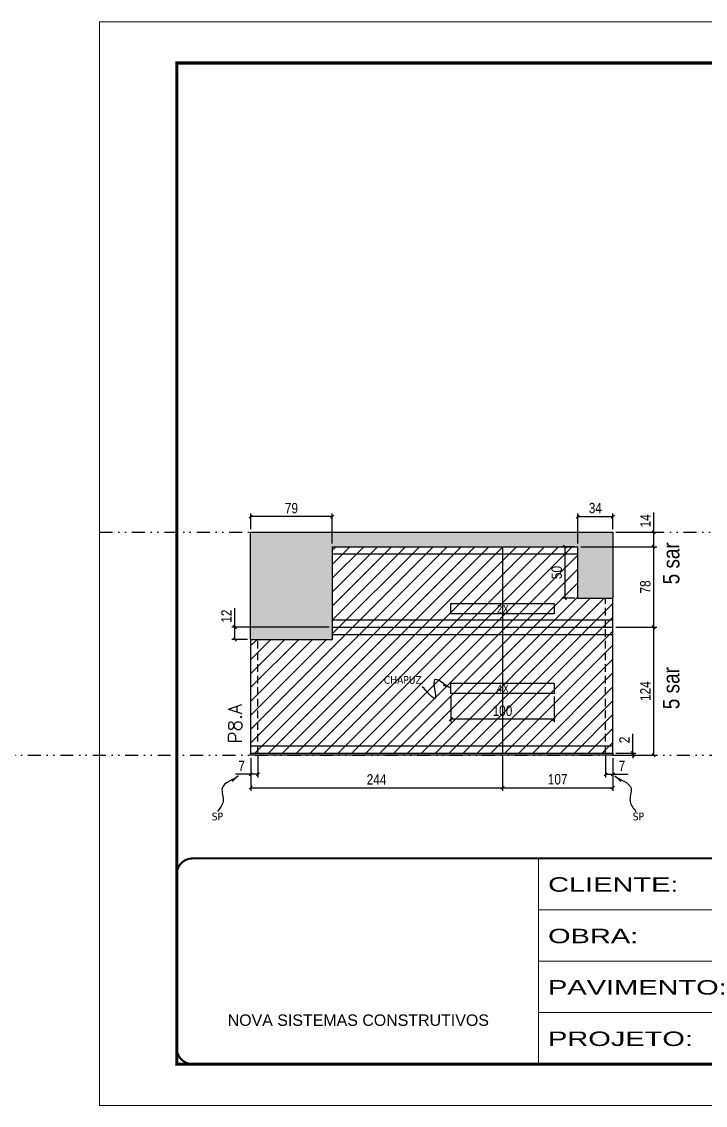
# Model space of a CAD drawing. Extents: x 13741 to 27878, y -21631 to 6985.
# Drawn here: x 15937 to 16599, y 1340 to 2390 of the extents above; entities that cross this region are included whole.
import ezdxf

# ---------------------------------------------------------------- set-up
doc = ezdxf.new("R2010")
doc.units = 0
for name, pattern in [('CONTINUO', [0]), ('DASHED', [0.75, 0.5, -0.25]), ('DIVIDE2', [0.625, 0.25, -0.125, 0, -0.125, 0, -0.125]), ('HIDDEN', [0.375, 0.25, -0.125])]:
    doc.linetypes.add(name, pattern=pattern)
for name, color, linetype in [('COTA', 241, 'Continuous'), ('NOMENCLATURA', 7, 'Continuous'), ('Nível', 160, 'Continuous'), ('Painéis', 200, 'Continuous'), ('Romaneio', 10, 'Continuous'), ('SARR_2.2x10', 60, 'Continuous'), ('SARR_2.2x7', 40, 'Continuous'), ('Sarrafo de Pressão', 42, 'HIDDEN'), ('texto', 7, 'Continuous')]:
    doc.layers.add(name, color=color, linetype=linetype)
for name, color, linetype, lineweight in [('Folhas', 255, 'Continuous', 9), ('Hachura', 251, 'Continuous', 9), ('SARRAFO DE PRESSAO', 251, 'DASHED', 9), ('Texto Seção', 7, 'Continuous', 15)]:
    doc.layers.add(name, color=color, linetype=linetype, lineweight=lineweight)
doc.styles.add('ARIAL', font='arial.ttf')
doc.styles.add('ARIAL_NARROW', font='ARIALN.TTF', dxfattribs={"height": 0.2})
doc.styles.add('COTA TECNICA', font='techl___.ttf', dxfattribs={"height": 10})
doc.styles.add('COTA TECNICA-50', font='techl___.ttf', dxfattribs={"height": 10})
doc.styles.add('REGUA-120', font='ROMANS.shx', dxfattribs={"height": 15})
doc.styles.get("Standard").update_dxf_attribs({"font": 'arial.ttf'})
doc.styles.add('Tecnologia', font='')
doc.styles.get('Tecnologia').set_extended_font_data('Forgotten Futurist')
doc.dimstyles.new('COTA PAINEL-50', dxfattribs={"dimtxt": 10, "dimasz": 3, "dimexe": 3, "dimexo": 3, "dimgap": 3, "dimtad": 1, "dimdec": 1, "dimzin": 12, "dimdsep": 46, "dimtxsty": 'COTA TECNICA-50', "dimblk1": 'OBLIQUE', "dimblk2": 'OBLIQUE', "dimsah": 1, "dimcen": 0.9, "dimclrd": 4, "dimclre": 4, "dimclrt": 240, "dimadec": 1, "dimazin": 3, "dimtfac": 1, "dimtdec": 1, "dimtmove": 0, "dimatfit": 3, "dimfxl": 1, "dimtolj": 1, "dimtzin": 12, "dimarcsym": 0})
doc.dimstyles.new('PAINEL', dxfattribs={"dimtxt": 10, "dimasz": 3, "dimexe": 3, "dimexo": 3, "dimgap": 3, "dimtad": 1, "dimdec": 1, "dimzin": 12, "dimdsep": 46, "dimtxsty": 'COTA TECNICA', "dimblk1": 'OBLIQUE', "dimblk2": 'OBLIQUE', "dimsah": 1, "dimcen": 0.9, "dimclrd": 4, "dimclre": 4, "dimclrt": 240, "dimadec": 1, "dimazin": 3, "dimtfac": 1, "dimtdec": 1, "dimtmove": 0, "dimatfit": 3, "dimfxl": 1, "dimtolj": 1, "dimtzin": 12, "dimarcsym": 0})
doc.dimstyles.get("Standard").update_dxf_attribs({"dimtxt": 0.18, "dimasz": 0.18, "dimexe": 0.18, "dimexo": 0.0625, "dimgap": 0.09, "dimtad": 0, "dimtih": 1, "dimtoh": 1, "dimdec": 4, "dimzin": 0, "dimdsep": 46, "dimtxsty": 'Standard', "dimcen": 0.09, "dimadec": 0, "dimazin": 0, "dimtfac": 1, "dimtdec": 4, "dimtofl": 0, "dimtmove": 0, "dimatfit": 3, "dimfxl": 1, "dimtolj": 1, "dimtzin": 0, "dimarcsym": 0})

# ---------------------------------------------------------------- blocks, each defined once
blk = doc.blocks.new('9999999999')
at = {"color": 30, "linetype": 'CONTINUO'}
for p, q in [((98564.6, 34230.2), (98564.6, 34429.4)), ((98564.6, 34379.6), (99584, 34379.6)), ((98564.6, 34329.8), (99488, 34329.8)), ((99584, 34329.8), (99488, 34329.8)), ((99488, 34329.8), (99488, 34230.2)), ((98564.6, 34280), (99488, 34280))]:
    blk.add_line(p, q, dxfattribs=at)
at = {"color": 30, "linetype": 'CONTINUO', "const_width": 2}
blk.add_lwpolyline([(99584, 34230.2), (99584, 34414.4, 0.414214), (99569, 34429.4), (98229, 34429.4, 0.414214), (98214, 34414.4), (98214, 34245.2, 0.414214), (98229, 34230.2), (99584, 34230.2)], format="xyb", dxfattribs=at)
at = {"layer": 'Folhas'}
blk.add_lwpolyline([(98139, 34190.2), (99624, 34190.2), (99624, 35240.2), (98139, 35240.2)], close=True, dxfattribs=at)
at = {"layer": 'Folhas', "color": 30, "const_width": 3}
blk.add_lwpolyline([(98214, 34230.2), (99584, 34230.2), (99584, 35200.2), (98214, 35200.2)], close=True, dxfattribs=at)
at = {"color": 7, "linetype": 'Continuous', "ltscale": 5, "style": 'ARIAL'}
for s, height, p in [('SKR', 15.48, (98837.7, 34393.1)), ('LEAF LOEFGREN', 15.483, (98837.7, 34343.3)), ('2° SUBSOLO SUPERIOR', 15.483, (98837.7, 34293.5)), ('NOVA SISTEMAS CONSTRUTIVOS', 11.059, (98263.2, 34267.2)), ('PILARES', 15.48, (98837.7, 34243.7))]:
    blk.add_text(s, height=height, dxfattribs=at).set_placement(p)
at = {"layer": 'Folhas', "color": 7, "style": 'Tecnologia', "width": 1.5}
for s, p in [('CLIENTE:', (98573.7, 34397.2)), ('OBRA:', (98573.7, 34347.3)), ('PAVIMENTO:', (98573.7, 34297.5)), ('PROJETO:', (98573.7, 34247.7))]:
    blk.add_text(s, height=14, dxfattribs=at).set_placement(p)
blk = doc.blocks.new('_Oblique')
at = {"color": 0, "linetype": 'ByBlock', "lineweight": -2}
blk.add_line((-0.5, -0.5), (0.5, 0.5), dxfattribs=at)
blk = doc.blocks.new('*D1228')
at = {"layer": 'COTA', "color": 4, "lineweight": -2, "transparency": 16777216}
for p, q in [((16158.5, 1676.7), (16158.5, 1658.2)), ((16165.5, 1678.7), (16165.5, 1658.2)), ((16158.5, 1661.2), (16143.7, 1661.2)), ((16165.5, 1661.2), (16158.5, 1661.2))]:
    blk.add_line(p, q, dxfattribs=at)
at = {"layer": 'Defpoints', "color": 0, "transparency": 16777216}
for p in [(16165.5, 1681.7), (16158.5, 1679.7), (16158.5, 1661.2)]:
    blk.add_point(p, dxfattribs=at)
at = {"layer": 'COTA', "color": 4, "lineweight": -2, "transparency": 16777216, "xscale": 3, "yscale": 3, "zscale": 3, "rotation": 180}
blk.add_blockref('_Oblique', (16158.5, 1661.2), dxfattribs=at)
at = {"layer": 'COTA', "color": 4, "lineweight": -2, "transparency": 16777216, "xscale": 3, "yscale": 3, "zscale": 3}
blk.add_blockref('_Oblique', (16165.5, 1661.2), dxfattribs=at)
at = {"layer": 'COTA', "color": 240, "transparency": 16777216, "insert": (16149.6, 1669.3), "char_height": 10, "attachment_point": 5, "style": 'COTA TECNICA-50'}
blk.add_mtext('\\A1;7', dxfattribs=at)
blk = doc.blocks.new('*D1229')
at = {"layer": 'COTA', "color": 4, "lineweight": -2, "transparency": 16777216}
for p, q in [((16502.5, 1678.7), (16502.5, 1658.2)), ((16509.5, 1676.7), (16509.5, 1658.2)), ((16502.5, 1661.2), (16509.5, 1661.2)), ((16509.5, 1661.2), (16524.2, 1661.2))]:
    blk.add_line(p, q, dxfattribs=at)
at = {"layer": 'Defpoints', "color": 0, "transparency": 16777216}
for p in [(16502.5, 1681.7), (16509.5, 1679.7), (16509.5, 1661.2)]:
    blk.add_point(p, dxfattribs=at)
at = {"layer": 'COTA', "color": 4, "lineweight": -2, "transparency": 16777216, "xscale": 3, "yscale": 3, "zscale": 3, "rotation": 180}
blk.add_blockref('_Oblique', (16502.5, 1661.2), dxfattribs=at)
at = {"layer": 'COTA', "color": 4, "lineweight": -2, "transparency": 16777216, "xscale": 3, "yscale": 3, "zscale": 3}
blk.add_blockref('_Oblique', (16509.5, 1661.2), dxfattribs=at)
at = {"layer": 'COTA', "color": 240, "transparency": 16777216, "insert": (16518.3, 1669.3), "char_height": 10, "attachment_point": 5, "style": 'COTA TECNICA-50'}
blk.add_mtext('\\A1;7', dxfattribs=at)
blk = doc.blocks.new('*D1230')
at = {"layer": 'Defpoints', "color": 0, "linetype": 'ByBlock', "transparency": 16777216}
for p in [(16509.5, 1803.7), (16549.1, 1803.7), (16509.5, 1679.7)]:
    blk.add_point(p, dxfattribs=at)
at = {"layer": 'Romaneio', "color": 4, "linetype": 'ByBlock', "lineweight": -2, "transparency": 16777216}
for p, q in [((16512.5, 1803.7), (16552.1, 1803.7)), ((16549.1, 1679.7), (16549.1, 1803.7)), ((16512.5, 1679.7), (16552.1, 1679.7))]:
    blk.add_line(p, q, dxfattribs=at)
at = {"layer": 'Romaneio', "color": 4, "linetype": 'ByBlock', "lineweight": -2, "transparency": 16777216, "xscale": 3, "yscale": 3, "zscale": 3}
for p, rotation in [((16549.1, 1803.7), 90), ((16549.1, 1679.7), 270)]:
    blk.add_blockref('_Oblique', p, dxfattribs=dict(at, rotation=rotation))
at = {"layer": 'Romaneio', "color": 240, "linetype": 'ByBlock', "transparency": 16777216, "insert": (16541, 1741.7), "char_height": 10, "attachment_point": 5, "rotation": 90, "style": 'COTA TECNICA'}
blk.add_mtext('\\A1;124', dxfattribs=at)
blk = doc.blocks.new('*D1231')
at = {"layer": 'Defpoints', "color": 0, "linetype": 'ByBlock', "transparency": 16777216}
for p in [(16509.5, 1803.7), (16549.1, 1803.7), (16509.5, 1679.7)]:
    blk.add_point(p, dxfattribs=at)
at = {"layer": 'Romaneio', "color": 4, "linetype": 'ByBlock', "lineweight": -2, "transparency": 16777216}
for p, q in [((16512.5, 1803.7), (16552.1, 1803.7)), ((16549.1, 1679.7), (16549.1, 1803.7)), ((16512.5, 1679.7), (16552.1, 1679.7))]:
    blk.add_line(p, q, dxfattribs=at)
at = {"layer": 'Romaneio', "color": 4, "linetype": 'ByBlock', "lineweight": -2, "transparency": 16777216, "xscale": 3, "yscale": 3, "zscale": 3}
for p, rotation in [((16549.1, 1803.7), 90), ((16549.1, 1679.7), 270)]:
    blk.add_blockref('_Oblique', p, dxfattribs=dict(at, rotation=rotation))
at = {"layer": 'Romaneio', "color": 240, "linetype": 'ByBlock', "transparency": 16777216, "insert": (16541, 1741.7), "char_height": 10, "attachment_point": 5, "rotation": 90, "style": 'COTA TECNICA'}
blk.add_mtext('\\A1;124', dxfattribs=at)
blk = doc.blocks.new('*D1232')
at = {"layer": 'COTA', "color": 4, "lineweight": -2, "transparency": 16777216}
for p, q in [((16478.5, 1881.7), (16552.1, 1881.7)), ((16549.1, 1803.7), (16549.1, 1881.7)), ((16512.5, 1803.7), (16552.1, 1803.7))]:
    blk.add_line(p, q, dxfattribs=at)
at = {"layer": 'Defpoints', "color": 0, "transparency": 16777216}
for p in [(16475.5, 1881.7), (16549.1, 1881.7), (16509.5, 1803.7)]:
    blk.add_point(p, dxfattribs=at)
at = {"layer": 'COTA', "color": 4, "lineweight": -2, "transparency": 16777216, "xscale": 3, "yscale": 3, "zscale": 3}
for p, rotation in [((16549.1, 1881.7), 90), ((16549.1, 1803.7), 270)]:
    blk.add_blockref('_Oblique', p, dxfattribs=dict(at, rotation=rotation))
at = {"layer": 'COTA', "color": 240, "transparency": 16777216, "insert": (16541, 1842.7), "char_height": 10, "attachment_point": 5, "rotation": 90, "style": 'COTA TECNICA-50'}
blk.add_mtext('\\A1;78', dxfattribs=at)
blk = doc.blocks.new('*D1233')
at = {"layer": 'COTA', "color": 4, "lineweight": -2, "transparency": 16777216}
for p, q in [((16528.7, 1681.7), (16528.7, 1700.5)), ((16512.5, 1681.7), (16531.7, 1681.7)), ((16528.7, 1679.7), (16528.7, 1681.7)), ((16512.5, 1679.7), (16531.7, 1679.7)), ((16528.7, 1679.7), (16528.7, 1676.7))]:
    blk.add_line(p, q, dxfattribs=at)
at = {"layer": 'Defpoints', "color": 0, "transparency": 16777216}
for p in [(16509.5, 1681.7), (16509.5, 1679.7), (16528.7, 1679.7)]:
    blk.add_point(p, dxfattribs=at)
at = {"layer": 'COTA', "color": 4, "lineweight": -2, "transparency": 16777216, "xscale": 3, "yscale": 3, "zscale": 3}
for p, rotation in [((16528.7, 1681.7), 270), ((16528.7, 1679.7), 90)]:
    blk.add_blockref('_Oblique', p, dxfattribs=dict(at, rotation=rotation))
at = {"layer": 'COTA', "color": 240, "transparency": 16777216, "insert": (16520.7, 1694.5), "char_height": 10, "attachment_point": 5, "rotation": 90, "style": 'COTA TECNICA-50'}
blk.add_mtext('\\A1;2', dxfattribs=at)
blk = doc.blocks.new('*D1234')
at = {"layer": 'COTA', "color": 4, "lineweight": -2, "transparency": 16777216}
for p, q in [((16158.5, 1676.7), (16158.5, 1645.2)), ((16402.5, 1678.7), (16402.5, 1645.2)), ((16158.5, 1648.2), (16402.5, 1648.2))]:
    blk.add_line(p, q, dxfattribs=at)
at = {"layer": 'Defpoints', "color": 0, "transparency": 16777216}
for p in [(16402.5, 1681.7), (16158.5, 1679.7), (16402.5, 1648.2)]:
    blk.add_point(p, dxfattribs=at)
at = {"layer": 'COTA', "color": 4, "lineweight": -2, "transparency": 16777216, "xscale": 3, "yscale": 3, "zscale": 3, "rotation": 180}
blk.add_blockref('_Oblique', (16158.5, 1648.2), dxfattribs=at)
at = {"layer": 'COTA', "color": 4, "lineweight": -2, "transparency": 16777216, "xscale": 3, "yscale": 3, "zscale": 3}
blk.add_blockref('_Oblique', (16402.5, 1648.2), dxfattribs=at)
at = {"layer": 'COTA', "color": 240, "transparency": 16777216, "insert": (16280.5, 1656.2), "char_height": 10, "attachment_point": 5, "style": 'COTA TECNICA-50'}
blk.add_mtext('\\A1;244', dxfattribs=at)
blk = doc.blocks.new('*D1235')
at = {"layer": 'COTA', "color": 4, "lineweight": -2, "transparency": 16777216}
for p, q in [((16402.5, 1678.7), (16402.5, 1645.2)), ((16509.5, 1676.7), (16509.5, 1645.2)), ((16402.5, 1648.2), (16509.5, 1648.2))]:
    blk.add_line(p, q, dxfattribs=at)
at = {"layer": 'Defpoints', "color": 0, "transparency": 16777216}
for p in [(16402.5, 1681.7), (16509.5, 1679.7), (16509.5, 1648.2)]:
    blk.add_point(p, dxfattribs=at)
at = {"layer": 'COTA', "color": 4, "lineweight": -2, "transparency": 16777216, "xscale": 3, "yscale": 3, "zscale": 3, "rotation": 180}
blk.add_blockref('_Oblique', (16402.5, 1648.2), dxfattribs=at)
at = {"layer": 'COTA', "color": 4, "lineweight": -2, "transparency": 16777216, "xscale": 3, "yscale": 3, "zscale": 3}
blk.add_blockref('_Oblique', (16509.5, 1648.2), dxfattribs=at)
at = {"layer": 'COTA', "color": 240, "transparency": 16777216, "insert": (16456, 1656.3), "char_height": 10, "attachment_point": 5, "style": 'COTA TECNICA-50'}
blk.add_mtext('\\A1;107', dxfattribs=at)
blk = doc.blocks.new('*D1236')
at = {"layer": 'COTA', "color": 4, "linetype": 'ByBlock', "lineweight": -2, "transparency": 16777216}
for p, q in [((16352.5, 1736.6), (16352.5, 1711.6)), ((16452.5, 1736.6), (16452.5, 1711.6)), ((16452.5, 1714.6), (16352.5, 1714.6))]:
    blk.add_line(p, q, dxfattribs=at)
at = {"layer": 'Defpoints', "color": 0, "linetype": 'ByBlock', "transparency": 16777216}
for p in [(16352.5, 1739.6), (16452.5, 1739.6), (16352.5, 1714.6)]:
    blk.add_point(p, dxfattribs=at)
at = {"layer": 'COTA', "color": 4, "linetype": 'ByBlock', "lineweight": -2, "transparency": 16777216, "xscale": 3, "yscale": 3, "zscale": 3, "rotation": 180}
blk.add_blockref('_Oblique', (16352.5, 1714.6), dxfattribs=at)
at = {"layer": 'COTA', "color": 4, "linetype": 'ByBlock', "lineweight": -2, "transparency": 16777216, "xscale": 3, "yscale": 3, "zscale": 3}
blk.add_blockref('_Oblique', (16452.5, 1714.6), dxfattribs=at)
at = {"layer": 'COTA', "color": 240, "linetype": 'ByBlock', "transparency": 16777216, "insert": (16402.5, 1722.7), "char_height": 10, "attachment_point": 5, "style": 'COTA TECNICA'}
blk.add_mtext('\\A1;100', dxfattribs=at)
blk = doc.blocks.new('*D1237')
at = {"layer": 'COTA', "color": 4, "lineweight": -2, "transparency": 16777216}
for p, q in [((16549.1, 1895.7), (16549.1, 1914.8)), ((16512.5, 1895.7), (16552.1, 1895.7)), ((16549.1, 1881.7), (16549.1, 1895.7)), ((16478.5, 1881.7), (16552.1, 1881.7))]:
    blk.add_line(p, q, dxfattribs=at)
at = {"layer": 'Defpoints', "color": 0, "transparency": 16777216}
for p in [(16509.5, 1895.7), (16549.1, 1895.7), (16475.5, 1881.7)]:
    blk.add_point(p, dxfattribs=at)
at = {"layer": 'COTA', "color": 4, "lineweight": -2, "transparency": 16777216, "xscale": 3, "yscale": 3, "zscale": 3}
for p, rotation in [((16549.1, 1895.7), 90), ((16549.1, 1881.7), 270)]:
    blk.add_blockref('_Oblique', p, dxfattribs=dict(at, rotation=rotation))
at = {"layer": 'COTA', "color": 240, "transparency": 16777216, "insert": (16541, 1906.8), "char_height": 10, "attachment_point": 5, "rotation": 90, "style": 'COTA TECNICA'}
blk.add_mtext('\\A1;14', dxfattribs=at)
blk = doc.blocks.new('*D1238')
at = {"layer": 'COTA', "color": 4, "lineweight": -2, "transparency": 16777216}
for p, q in [((16158.5, 1898.7), (16158.5, 1913.9)), ((16237.5, 1884.7), (16237.5, 1913.9)), ((16237.5, 1910.9), (16158.5, 1910.9))]:
    blk.add_line(p, q, dxfattribs=at)
at = {"layer": 'Defpoints', "color": 0, "transparency": 16777216}
for p in [(16158.5, 1910.9), (16158.5, 1895.7), (16237.5, 1881.7)]:
    blk.add_point(p, dxfattribs=at)
at = {"layer": 'COTA', "color": 4, "lineweight": -2, "transparency": 16777216, "xscale": 3, "yscale": 3, "zscale": 3, "rotation": 180}
blk.add_blockref('_Oblique', (16158.5, 1910.9), dxfattribs=at)
at = {"layer": 'COTA', "color": 4, "lineweight": -2, "transparency": 16777216, "xscale": 3, "yscale": 3, "zscale": 3}
blk.add_blockref('_Oblique', (16237.5, 1910.9), dxfattribs=at)
at = {"layer": 'COTA', "color": 240, "transparency": 16777216, "insert": (16198, 1919), "char_height": 10, "attachment_point": 5, "style": 'COTA TECNICA'}
blk.add_mtext('\\A1;79', dxfattribs=at)
blk = doc.blocks.new('*D1239')
at = {"layer": 'COTA', "color": 4, "lineweight": -2, "transparency": 16777216}
for p, q in [((16143.1, 1803.7), (16143.1, 1822)), ((16234.5, 1803.7), (16140.1, 1803.7)), ((16143.1, 1791.7), (16143.1, 1803.7)), ((16155.5, 1791.7), (16140.1, 1791.7))]:
    blk.add_line(p, q, dxfattribs=at)
at = {"layer": 'Defpoints', "color": 0, "transparency": 16777216}
for p in [(16143.1, 1803.7), (16237.5, 1803.7), (16158.5, 1791.7)]:
    blk.add_point(p, dxfattribs=at)
at = {"layer": 'COTA', "color": 4, "lineweight": -2, "transparency": 16777216, "xscale": 3, "yscale": 3, "zscale": 3}
for p, rotation in [((16143.1, 1803.7), 90), ((16143.1, 1791.7), 270)]:
    blk.add_blockref('_Oblique', p, dxfattribs=dict(at, rotation=rotation))
at = {"layer": 'COTA', "color": 240, "transparency": 16777216, "insert": (16135, 1814.4), "char_height": 10, "attachment_point": 5, "rotation": 90, "style": 'COTA TECNICA'}
blk.add_mtext('\\A1;12', dxfattribs=at)
blk = doc.blocks.new('*D1240')
at = {"layer": 'COTA', "color": 4, "lineweight": -2, "transparency": 16777216}
for p, q in [((16472.5, 1881.7), (16460.2, 1881.7)), ((16463.2, 1831.7), (16463.2, 1881.7)), ((16472.5, 1831.7), (16460.2, 1831.7))]:
    blk.add_line(p, q, dxfattribs=at)
at = {"layer": 'Defpoints', "color": 0, "transparency": 16777216}
for p in [(16463.2, 1881.7), (16475.5, 1881.7), (16475.5, 1831.7)]:
    blk.add_point(p, dxfattribs=at)
at = {"layer": 'COTA', "color": 4, "lineweight": -2, "transparency": 16777216, "xscale": 3, "yscale": 3, "zscale": 3}
for p, rotation in [((16463.2, 1881.7), 90), ((16463.2, 1831.7), 270)]:
    blk.add_blockref('_Oblique', p, dxfattribs=dict(at, rotation=rotation))
at = {"layer": 'COTA', "color": 240, "transparency": 16777216, "insert": (16455.1, 1856.7), "char_height": 10, "attachment_point": 5, "rotation": 90, "style": 'COTA TECNICA'}
blk.add_mtext('\\A1;50', dxfattribs=at)
blk = doc.blocks.new('*D1241')
at = {"layer": 'COTA', "color": 4, "lineweight": -2, "transparency": 16777216}
for p, q in [((16475.5, 1884.7), (16475.5, 1913.9)), ((16509.5, 1898.7), (16509.5, 1913.9)), ((16475.5, 1910.9), (16509.5, 1910.9))]:
    blk.add_line(p, q, dxfattribs=at)
at = {"layer": 'Defpoints', "color": 0, "transparency": 16777216}
for p in [(16509.5, 1910.9), (16509.5, 1895.7), (16475.5, 1881.7)]:
    blk.add_point(p, dxfattribs=at)
at = {"layer": 'COTA', "color": 4, "lineweight": -2, "transparency": 16777216, "xscale": 3, "yscale": 3, "zscale": 3, "rotation": 180}
blk.add_blockref('_Oblique', (16475.5, 1910.9), dxfattribs=at)
at = {"layer": 'COTA', "color": 4, "lineweight": -2, "transparency": 16777216, "xscale": 3, "yscale": 3, "zscale": 3}
blk.add_blockref('_Oblique', (16509.5, 1910.9), dxfattribs=at)
at = {"layer": 'COTA', "color": 240, "transparency": 16777216, "insert": (16492.5, 1919.1), "char_height": 10, "attachment_point": 5, "style": 'COTA TECNICA'}
blk.add_mtext('\\A1;34', dxfattribs=at)

msp = doc.modelspace()

# ---------------------------------------------------------------- hatches: boundary and pattern name
at = {"layer": 'COTA'}
h = msp.add_hatch(dxfattribs=at)
h.set_pattern_fill('AR-CONC', color=256, scale=0.03)
h.paths.add_polyline_path([(16237.46, 1881.71), (16475.46, 1881.71), (16475.46, 1831.71), (16509.46, 1831.71), (16509.46, 1895.71), (16158.46, 1895.71), (16158.46, 1791.71), (16237.46, 1791.71)])
at = {"layer": 'Hachura', "linetype": 'ByBlock'}
h = msp.add_hatch(dxfattribs=at)
h.set_pattern_fill('ANSI31', color=256, scale=3)
h.paths.add_polyline_path([(16402.46, 1803.71), (16402.46, 1881.71), (16237.46, 1881.71), (16237.46, 1803.71)])
h.paths.add_polyline_path([(16402.46, 1803.71), (16509.46, 1803.71), (16509.46, 1831.71), (16475.46, 1831.71), (16475.46, 1881.71), (16402.46, 1881.71)])
h.paths.add_polyline_path([(16402.46, 1803.71), (16402.46, 1681.71), (16509.46, 1681.71), (16509.46, 1803.71)])
h.paths.add_polyline_path([(16402.46, 1803.71), (16237.46, 1803.71), (16237.46, 1791.71), (16158.46, 1791.71), (16158.46, 1681.71), (16402.46, 1681.71)])

# ---------------------------------------------------------------- linework, layer by layer
at = {"layer": 'COTA'}
for p, q in [((16158.46, 1791.71), (16158.46, 1895.71)), ((16158.46, 1895.71), (16509.46, 1895.71)), ((16509.46, 1895.71), (16509.46, 1831.71))]:
    msp.add_line(p, q, dxfattribs=at)
at = {"layer": 'Nível', "color": 4, "linetype": 'DIVIDE2', "ltscale": 50}
for p, q in [((16011.97, 1895.71), (21531.15, 1895.71)), ((13741.09, 1679.71), (21531.15, 1679.71))]:
    msp.add_line(p, q, dxfattribs=at)
at = {"layer": 'Painéis'}
for p, q in [((16237.46, 1881.71), (16475.46, 1881.71)), ((16237.46, 1881.71), (16237.46, 1791.71)), ((16402.46, 1881.71), (16402.46, 1681.71)), ((16475.46, 1831.71), (16475.46, 1881.71)), ((16475.46, 1831.71), (16509.46, 1831.71)), ((16509.46, 1803.71), (16509.46, 1831.71)), ((16237.46, 1803.71), (16509.46, 1803.71)), ((16509.46, 1681.71), (16509.46, 1803.71)), ((16158.46, 1791.71), (16158.46, 1681.71)), ((16158.46, 1791.71), (16237.46, 1791.71)), ((16158.46, 1681.71), (16509.46, 1681.71))]:
    msp.add_line(p, q, dxfattribs=at)
msp.add_lwpolyline([(16509.46, 1679.71), (16158.46, 1679.71), (16158.46, 1681.71), (16509.46, 1681.71)], close=True, dxfattribs=at)
at = {"layer": 'SARR_2.2x10'}
for points in [[(16352.46, 1826.7), (16452.46, 1826.7), (16452.46, 1816.7), (16352.46, 1816.7)], [(16352.46, 1749.55), (16452.46, 1749.55), (16452.46, 1739.55), (16352.46, 1739.55)]]:
    msp.add_lwpolyline(points, close=True, dxfattribs=at)
at = {"layer": 'SARR_2.2x7'}
for p, q in [((16237.46, 1874.71), (16402.46, 1874.71)), ((16402.46, 1874.71), (16475.46, 1874.71)), ((16237.46, 1810.71), (16402.46, 1810.71)), ((16402.46, 1810.71), (16509.46, 1810.71)), ((16237.46, 1796.71), (16402.46, 1796.71)), ((16402.46, 1796.71), (16509.46, 1796.71)), ((16158.46, 1688.71), (16402.46, 1688.71)), ((16402.46, 1688.71), (16509.46, 1688.71))]:
    msp.add_line(p, q, dxfattribs=at)
at = {"layer": 'Sarrafo de Pressão', "ltscale": 30}
for p, q in [((16502.46, 1803.71), (16502.46, 1831.71)), ((16502.46, 1681.71), (16502.46, 1803.71)), ((16165.46, 1681.71), (16165.46, 1791.71))]:
    msp.add_line(p, q, dxfattribs=at)

# ---------------------------------------------------------------- block references
at = {"layer": 'SARRAFO DE PRESSAO', "color": 6, "linetype": 'ByBlock'}
msp.add_blockref('9999999999', (-82127.01, -32849.78), dxfattribs=at)

# ---------------------------------------------------------------- texts
at = {"layer": 'NOMENCLATURA', "style": 'ARIAL_NARROW'}
for p in [(16573.98, 1845.23), (16573.98, 1724.23)]:
    msp.add_text('5 sar', height=16, rotation=90, dxfattribs=at).set_placement(p)
at = {"layer": 'texto', "color": 0, "char_height": 7.5, "attachment_point": 5}
for s, insert in [('{\\fTahoma|b0|i0|c0|p34;\\C4;2X}', (16402.85, 1821.41)), ('{\\fTahoma|b0|i0|c0|p34;\\C4;CHAPUZ}', (16305.91, 1752.57)), ('{\\fTahoma|b0|i0|c0|p34;\\C4;4X}', (16402.85, 1744.26)), ('{\\fTahoma|b0|i0|c0|p34;\\C4;SP}', (16126.21, 1620.22)), ('{\\fTahoma|b0|i0|c0|p34;\\C4;SP}', (16534.24, 1620.22))]:
    msp.add_mtext(s, dxfattribs=dict(at, insert=insert))
at = {"layer": 'Texto Seção', "insert": (16149.84, 1690.96), "char_height": 13, "width": 285.3299, "attachment_point": 7, "rotation": 90, "style": 'REGUA-120'}
msp.add_mtext('P8.A', dxfattribs=at)

# ---------------------------------------------------------------- dimensions: what is measured, and where the dimension line sits
at = {"layer": 'COTA'}
for base, p1, p2, dimstyle, picture, middle in [((16158.46, 1910.86), (16237.46, 1881.71), (16158.46, 1895.71), 'PAINEL', '*D1238', (16197.96, 1918.96)), ((16509.46, 1910.86), (16475.46, 1881.71), (16509.46, 1895.71), 'PAINEL', '*D1241', (16492.46, 1919.08)), ((16402.46, 1648.15), (16158.46, 1679.71), (16402.46, 1681.71), 'COTA PAINEL-50', '*D1234', (16280.46, 1656.23)), ((16509.46, 1648.15), (16402.46, 1681.71), (16509.46, 1679.71), 'COTA PAINEL-50', '*D1235', (16455.96, 1656.26)), ((16509.46, 1661.2), (16502.46, 1681.71), (16509.46, 1679.71), 'COTA PAINEL-50', '*D1229', (16518.33, 1669.27))]:
    dim = msp.add_linear_dim(base=base, p1=p1, p2=p2, dimstyle=dimstyle, dxfattribs=at)
    dim.commit()
    dim.dimension.update_dxf_attribs({"geometry": picture, "text_midpoint": middle})
for base, p1, p2, angle, dimstyle, picture, middle in [((16549.1, 1895.71), (16475.46, 1881.71), (16509.46, 1895.71), 90, 'PAINEL', '*D1237', (16541.03, 1906.77)), ((16463.2, 1881.71), (16475.46, 1831.71), (16475.46, 1881.71), 90, 'PAINEL', '*D1240', (16455.09, 1856.71)), ((16549.1, 1881.71), (16509.46, 1803.71), (16475.46, 1881.71), 90, 'COTA PAINEL-50', '*D1232', (16541.01, 1842.71)), ((16143.05, 1803.71), (16158.46, 1791.71), (16237.46, 1803.71), 90, 'PAINEL', '*D1239', (16134.99, 1814.37)), ((16158.46, 1661.2), (16165.46, 1681.71), (16158.46, 1679.71), 180, 'COTA PAINEL-50', '*D1228', (16149.6, 1669.27))]:
    dim = msp.add_linear_dim(base=base, p1=p1, p2=p2, angle=angle, dimstyle=dimstyle, dxfattribs=at)
    dim.commit()
    dim.dimension.update_dxf_attribs({"geometry": picture, "text_midpoint": middle})
at = {"layer": 'COTA', "linetype": 'ByBlock'}
dim = msp.add_linear_dim(base=(16352.46, 1714.63), p1=(16452.46, 1739.55), p2=(16352.46, 1739.55), dimstyle='PAINEL', dxfattribs=at)
dim.commit()
dim.dimension.update_dxf_attribs({"geometry": '*D1236', "text_midpoint": (16402.46, 1722.73)})
at = {"layer": 'COTA'}
dim = msp.add_linear_dim(base=(16528.72, 1679.71), p1=(16509.46, 1681.71), p2=(16509.46, 1679.71), angle=90, dimstyle='COTA PAINEL-50', dxfattribs=at)
dim.commit()
dim.dimension.update_dxf_attribs({"geometry": '*D1233', "text_midpoint": (16528.72, 1694.46), "dimtype": 160})
at = {"layer": 'Romaneio', "linetype": 'ByBlock'}
for picture in ['*D1230', '*D1231']:
    dim = msp.add_aligned_dim(p1=(16509.46, 1679.71), p2=(16509.46, 1803.71), distance=-39.64, dimstyle='PAINEL', dxfattribs=at)
    dim.commit()
    dim.dimension.update_dxf_attribs({"geometry": picture, "text_midpoint": (16541.03, 1741.71)})

# ---------------------------------------------------------------- leaders
at = {"layer": 'COTA', "path_type": 1}
for points in [[(16352.46, 1744.55), (16336.68, 1752.57), (16337.26, 1734.7), (16324.83, 1745.84)], [(16146.63, 1659.53), (16130.85, 1647.69), (16131.77, 1634.69), (16126.22, 1624.91)], [(16511.29, 1659.53), (16527.08, 1647.69), (16526.15, 1634.69), (16531.7, 1624.91)]]:
    msp.add_leader(points, dimstyle='Standard', override={"dimasz": 8}, dxfattribs=at)

doc.saveas('drawing.dxf')
